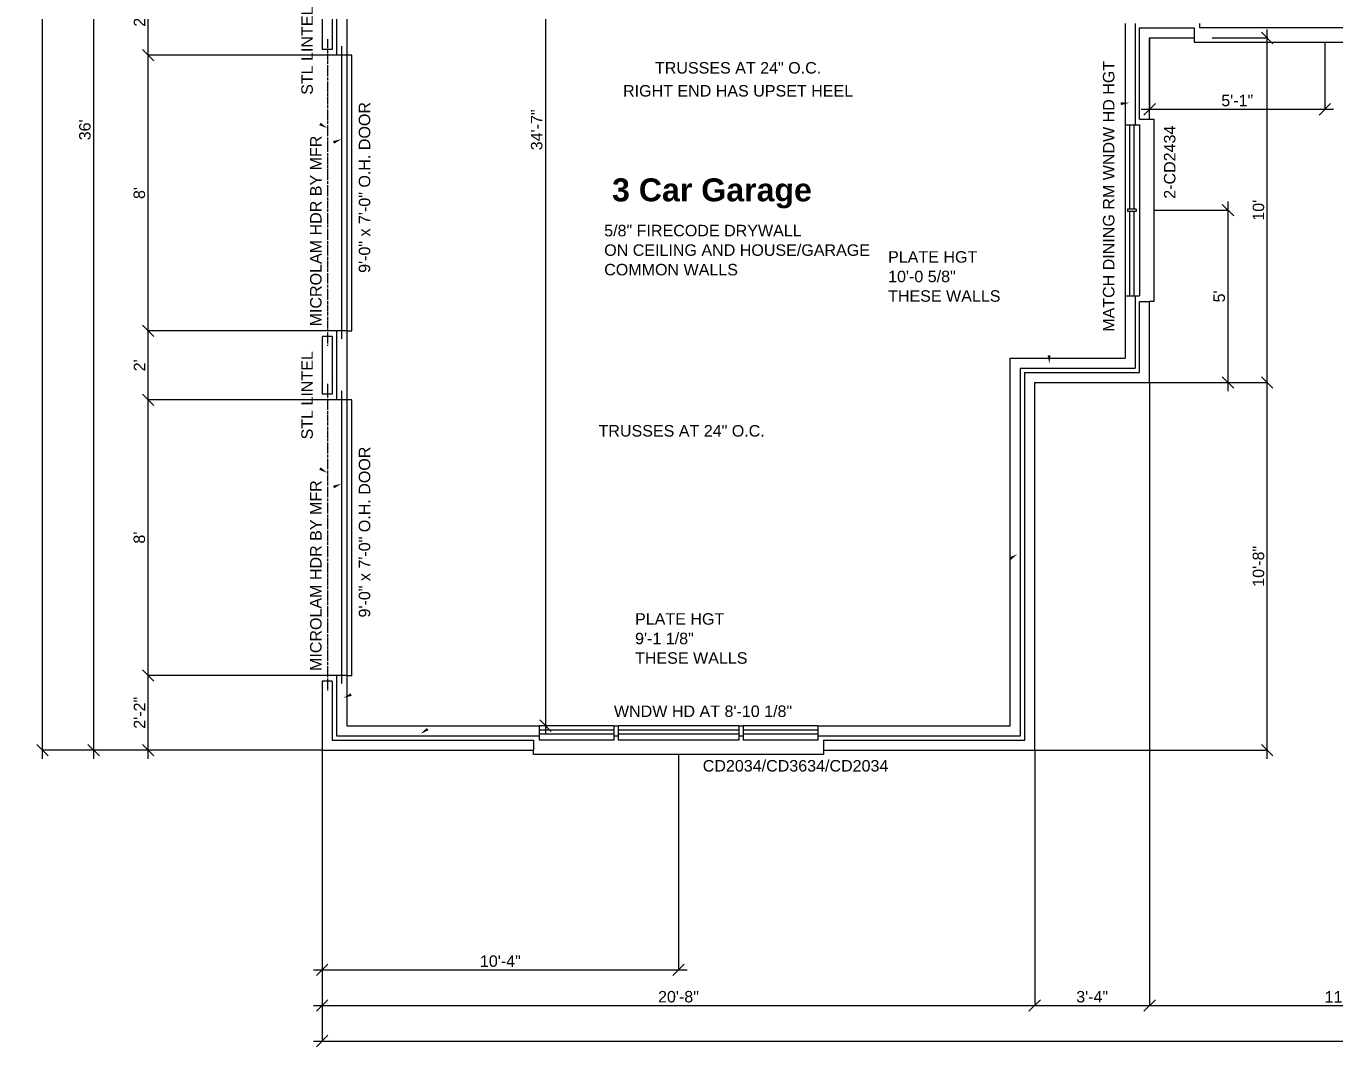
# Model space of a CAD drawing. Header units: inches. Extents: x 8 to 1535, y 73 to 1076.
# Drawn here: x 617.6 to 1073.4, y 73.3 to 428.7 of the extents above; entities that cross this region are included whole.
import ezdxf
from ezdxf.enums import TextEntityAlignment as Align

# ---------------------------------------------------------------- set-up
doc = ezdxf.new("R2010")
doc.units = ezdxf.units.IN
doc.header["$MEASUREMENT"] = 0
doc.linetypes.add('BEAM', pattern=[1.2, 0.6, -0.1, 0.15, -0.1, 0.15, -0.1])
doc.linetypes.add('THREEDOT', pattern=[1.75, 1, -0.15, 0.05, -0.15, 0.05, -0.15, 0.05, -0.15])
for name, color, linetype in [('AR BRICK WALL', 2, 'Continuous'), ('AR DOOR', 2, 'Continuous'), ('AR GLAZING', 2, 'Continuous'), ('AR WALL', 7, 'Continuous'), ('BEAM', 7, 'BEAM'), ('BRIEF NOTE', 4, 'Continuous'), ('DIMENSIONS', 2, 'Continuous'), ('GENERAL NOTE', 4, 'Continuous'), ('ST JOIST', 3, 'THREEDOT')]:
    doc.layers.add(name, color=color, linetype=linetype)
doc.styles.add('BRMNAMES', font='swisseb.ttf', dxfattribs={"oblique": 15, "height": 10})
doc.styles.add('DIMTXT', font='ARIAL.TTF', dxfattribs={"height": 4})
doc.styles.add('NOTES', font='ARIAL.TTF', dxfattribs={"height": 4})
doc.dimstyles.new('Arch', dxfattribs={"dimtxt": 0.1875, "dimasz": 4, "dimexe": 0.179993, "dimexo": 0.0625, "dimgap": 1, "dimtad": 1, "dimtoh": 1, "dimdec": 4, "dimzin": 0, "dimdsep": 46, "dimlunit": 4, "dimtxsty": 'DIMTXT', "dimblk1": 'OBLIQUE', "dimblk2": 'OBLIQUE', "dimsah": 1, "dimcen": 0.089996, "dimdle": 3, "dimadec": 0, "dimazin": 0, "dimtfac": 1, "dimtdec": 4, "dimtofl": 0, "dimtmove": 0, "dimatfit": 3, "dimldrblk": 'OBLIQUE', "dimfxl": 0, "dimfrac": 2, "dimtolj": 1, "dimtzin": 0, "dimarcsym": 0})

# ---------------------------------------------------------------- blocks, each defined once
blk = doc.blocks.new('_OBLIQUE')
at = {"color": 0, "linetype": 'ByBlock'}
blk.add_line((-0.5, -0.5), (0.5, 0.5), dxfattribs=at)
blk = doc.blocks.new('*D65')
at = {"layer": 'Defpoints', "color": 0}
for p in [(1008.61, 304.61), (968.61, 176.61), (1008.61, 87.66)]:
    blk.add_point(p, dxfattribs=at)
at = {"layer": 'DIMENSIONS', "color": 0, "lineweight": -2}
for p, q in [((1008.61, 304.55), (1008.61, 87.48)), ((968.61, 176.55), (968.61, 87.48)), ((965.61, 87.66), (1011.61, 87.66))]:
    blk.add_line(p, q, dxfattribs=at)
at = {"layer": 'DIMENSIONS', "color": 0, "lineweight": -2, "xscale": 4, "yscale": 4, "zscale": 4, "rotation": 180}
blk.add_blockref('_OBLIQUE', (968.61, 87.66), dxfattribs=at)
at = {"layer": 'DIMENSIONS', "color": 0, "lineweight": -2, "xscale": 4, "yscale": 4, "zscale": 4}
blk.add_blockref('_OBLIQUE', (1008.61, 87.66), dxfattribs=at)
at = {"layer": 'DIMENSIONS', "color": 0, "insert": (988.61, 90.7), "char_height": 4, "attachment_point": 5, "style": 'DIMTXT'}
blk.add_mtext('\\A1;3\'-4"', dxfattribs=at)
blk = doc.blocks.new('*D66')
at = {"layer": 'Defpoints', "color": 0}
for p in [(1144.61, 368.61), (1008.61, 304.61), (1144.61, 87.66)]:
    blk.add_point(p, dxfattribs=at)
at = {"layer": 'DIMENSIONS', "color": 0, "lineweight": -2}
for p, q in [((1144.61, 368.55), (1144.61, 87.48)), ((1008.61, 304.55), (1008.61, 87.48)), ((1005.61, 87.66), (1147.61, 87.66))]:
    blk.add_line(p, q, dxfattribs=at)
at = {"layer": 'DIMENSIONS', "color": 0, "lineweight": -2, "xscale": 4, "yscale": 4, "zscale": 4, "rotation": 180}
blk.add_blockref('_OBLIQUE', (1008.61, 87.66), dxfattribs=at)
at = {"layer": 'DIMENSIONS', "color": 0, "lineweight": -2, "xscale": 4, "yscale": 4, "zscale": 4}
blk.add_blockref('_OBLIQUE', (1144.61, 87.66), dxfattribs=at)
at = {"layer": 'DIMENSIONS', "color": 0, "insert": (1076.61, 90.67), "char_height": 4, "attachment_point": 5, "style": 'DIMTXT'}
blk.add_mtext('\\A1;11\'-4"', dxfattribs=at)
blk = doc.blocks.new('*D69')
at = {"layer": 'Defpoints', "color": 0}
for p in [(1008.61, 304.61), (1049.54, 304.61), (968.61, 176.61)]:
    blk.add_point(p, dxfattribs=at)
at = {"layer": 'DIMENSIONS', "color": 0, "lineweight": -2}
for p, q in [((1049.54, 173.61), (1049.54, 307.61)), ((1008.68, 304.61), (1049.72, 304.61)), ((968.68, 176.61), (1049.72, 176.61))]:
    blk.add_line(p, q, dxfattribs=at)
at = {"layer": 'DIMENSIONS', "color": 0, "lineweight": -2, "xscale": 4, "yscale": 4, "zscale": 4}
for p, rotation in [((1049.54, 304.61), 90), ((1049.54, 176.61), 270)]:
    blk.add_blockref('_OBLIQUE', p, dxfattribs=dict(at, rotation=rotation))
at = {"layer": 'DIMENSIONS', "color": 0, "insert": (1046.5, 240.61), "char_height": 4, "attachment_point": 5, "rotation": 90, "style": 'DIMTXT'}
blk.add_mtext('\\A1;10\'-8"', dxfattribs=at)
blk = doc.blocks.new('*D70')
at = {"layer": 'Defpoints', "color": 0}
for p in [(1030.36, 424.61), (1049.54, 424.61), (1008.61, 304.61)]:
    blk.add_point(p, dxfattribs=at)
at = {"layer": 'DIMENSIONS', "color": 0, "lineweight": -2}
for p, q in [((1030.43, 424.61), (1049.72, 424.61)), ((1049.54, 301.61), (1049.54, 427.61)), ((1008.68, 304.61), (1049.72, 304.61))]:
    blk.add_line(p, q, dxfattribs=at)
at = {"layer": 'DIMENSIONS', "color": 0, "lineweight": -2, "xscale": 4, "yscale": 4, "zscale": 4}
for p, rotation in [((1049.54, 424.61), 90), ((1049.54, 304.61), 270)]:
    blk.add_blockref('_OBLIQUE', p, dxfattribs=dict(at, rotation=rotation))
at = {"layer": 'DIMENSIONS', "color": 0, "insert": (1046.5, 364.61), "char_height": 4, "attachment_point": 5, "rotation": 90, "style": 'DIMTXT'}
blk.add_mtext("\\A1;10'", dxfattribs=at)
blk = doc.blocks.new('WIND0W 02')
for p, q in [((-1, 5), (1, 5)), ((-1, 0), (-1, 5)), ((1, 0), (1, 5)), ((-0.013, 3.75), (0.013, 3.75)), ((-0.013, 3.75), (-0.013, 0.75)), ((0.013, 3.75), (0.013, 0.75)), ((-1, 3), (-0.013, 3)), ((0.013, 3), (1, 3)), ((-1, 1.5), (-0.013, 1.5)), ((0.013, 1.5), (1, 1.5)), ((-0.013, 0.75), (0.013, 0.75)), ((-1, 0), (1, 0))]:
    blk.add_line(p, q)
blk = doc.blocks.new('*D81')
at = {"layer": 'Defpoints', "color": 0}
for p in [(1008.61, 424.61), (1069.61, 423.11), (1069.61, 399.76)]:
    blk.add_point(p, dxfattribs=at)
at = {"layer": 'DIMENSIONS', "color": 0, "lineweight": -2}
for p, q in [((1008.61, 424.55), (1008.61, 399.58)), ((1069.61, 423.05), (1069.61, 399.58)), ((1005.61, 399.76), (1072.61, 399.76))]:
    blk.add_line(p, q, dxfattribs=at)
at = {"layer": 'DIMENSIONS', "color": 0, "lineweight": -2, "xscale": 4, "yscale": 4, "zscale": 4, "rotation": 180}
blk.add_blockref('_OBLIQUE', (1008.61, 399.76), dxfattribs=at)
at = {"layer": 'DIMENSIONS', "color": 0, "lineweight": -2, "xscale": 4, "yscale": 4, "zscale": 4}
blk.add_blockref('_OBLIQUE', (1069.61, 399.76), dxfattribs=at)
at = {"layer": 'DIMENSIONS', "color": 0, "insert": (1039.11, 402.81), "char_height": 4, "attachment_point": 5, "style": 'DIMTXT'}
blk.add_mtext('\\A1;5\'-1"', dxfattribs=at)
blk = doc.blocks.new('*D82')
at = {"layer": 'Defpoints', "color": 0}
for p in [(1010.11, 364.61), (1035.89, 364.61), (1008.61, 304.61)]:
    blk.add_point(p, dxfattribs=at)
at = {"layer": 'DIMENSIONS', "color": 0, "lineweight": -2}
for p, q in [((1035.89, 301.61), (1035.89, 367.61)), ((1010.18, 364.61), (1036.07, 364.61)), ((1008.68, 304.61), (1036.07, 304.61))]:
    blk.add_line(p, q, dxfattribs=at)
at = {"layer": 'DIMENSIONS', "color": 0, "lineweight": -2, "xscale": 4, "yscale": 4, "zscale": 4}
for p, rotation in [((1035.89, 364.61), 90), ((1035.89, 304.61), 270)]:
    blk.add_blockref('_OBLIQUE', p, dxfattribs=dict(at, rotation=rotation))
at = {"layer": 'DIMENSIONS', "color": 0, "insert": (1032.85, 334.61), "char_height": 4, "attachment_point": 5, "rotation": 90, "style": 'DIMTXT'}
blk.add_mtext("\\A1;5'", dxfattribs=at)
blk = doc.blocks.new('*D87')
at = {"layer": 'Defpoints', "color": 0}
for p in [(1456.61, 432.61), (720.61, 176.61), (1456.61, 75.28)]:
    blk.add_point(p, dxfattribs=at)
at = {"layer": 'DIMENSIONS', "color": 0, "lineweight": -2}
for p, q in [((1456.61, 432.55), (1456.61, 75.1)), ((720.61, 176.55), (720.61, 75.1)), ((717.61, 75.28), (1459.61, 75.28))]:
    blk.add_line(p, q, dxfattribs=at)
at = {"layer": 'DIMENSIONS', "color": 0, "lineweight": -2, "xscale": 4, "yscale": 4, "zscale": 4, "rotation": 180}
blk.add_blockref('_OBLIQUE', (720.61, 75.28), dxfattribs=at)
at = {"layer": 'DIMENSIONS', "color": 0, "lineweight": -2, "xscale": 4, "yscale": 4, "zscale": 4}
blk.add_blockref('_OBLIQUE', (1456.61, 75.28), dxfattribs=at)
at = {"layer": 'DIMENSIONS', "color": 0, "insert": (1088.61, 78.32), "char_height": 4, "attachment_point": 5, "style": 'DIMTXT'}
blk.add_mtext('\\A1;61\'-4"', dxfattribs=at)
blk = doc.blocks.new('*D88')
at = {"layer": 'Defpoints', "color": 0}
for p in [(720.61, 176.61), (968.61, 176.61), (968.61, 87.66)]:
    blk.add_point(p, dxfattribs=at)
at = {"layer": 'DIMENSIONS', "color": 0, "lineweight": -2}
for p, q in [((720.61, 176.55), (720.61, 87.48)), ((968.61, 176.55), (968.61, 87.48)), ((717.61, 87.66), (971.61, 87.66))]:
    blk.add_line(p, q, dxfattribs=at)
at = {"layer": 'DIMENSIONS', "color": 0, "lineweight": -2, "xscale": 4, "yscale": 4, "zscale": 4, "rotation": 180}
blk.add_blockref('_OBLIQUE', (720.61, 87.66), dxfattribs=at)
at = {"layer": 'DIMENSIONS', "color": 0, "lineweight": -2, "xscale": 4, "yscale": 4, "zscale": 4}
blk.add_blockref('_OBLIQUE', (968.61, 87.66), dxfattribs=at)
at = {"layer": 'DIMENSIONS', "color": 0, "insert": (844.61, 90.7), "char_height": 4, "attachment_point": 5, "style": 'DIMTXT'}
blk.add_mtext('\\A1;20\'-8"', dxfattribs=at)
blk = doc.blocks.new('WIND0W 01')
for p, q in [((-1, 5), (1, 5)), ((-1, 0), (-1, 5)), ((1, 0), (1, 5)), ((-1, 3), (1, 3)), ((-1, 1.5), (1, 1.5)), ((-1, 0), (1, 0))]:
    blk.add_line(p, q)
blk = doc.blocks.new('*D90')
at = {"layer": 'Defpoints', "color": 0}
for p in [(720.61, 176.61), (844.61, 175.11), (844.61, 100.06)]:
    blk.add_point(p, dxfattribs=at)
at = {"layer": 'DIMENSIONS', "color": 0, "lineweight": -2}
for p, q in [((720.61, 176.55), (720.61, 99.88)), ((844.61, 175.05), (844.61, 99.88)), ((717.61, 100.06), (847.61, 100.06))]:
    blk.add_line(p, q, dxfattribs=at)
at = {"layer": 'DIMENSIONS', "color": 0, "lineweight": -2, "xscale": 4, "yscale": 4, "zscale": 4, "rotation": 180}
blk.add_blockref('_OBLIQUE', (720.61, 100.06), dxfattribs=at)
at = {"layer": 'DIMENSIONS', "color": 0, "lineweight": -2, "xscale": 4, "yscale": 4, "zscale": 4}
blk.add_blockref('_OBLIQUE', (844.61, 100.06), dxfattribs=at)
at = {"layer": 'DIMENSIONS', "color": 0, "insert": (782.61, 103.1), "char_height": 4, "attachment_point": 5, "style": 'DIMTXT'}
blk.add_mtext('\\A1;10\'-4"', dxfattribs=at)
blk = doc.blocks.new('*D91')
at = {"layer": 'Defpoints', "color": 0}
for p in [(659.99, 202.6), (725.61, 202.6), (717.61, 176.61)]:
    blk.add_point(p, dxfattribs=at)
at = {"layer": 'DIMENSIONS', "color": 0, "lineweight": -2}
for p, q in [((659.99, 173.61), (659.99, 205.6)), ((725.55, 202.6), (659.81, 202.6)), ((717.55, 176.61), (659.81, 176.61))]:
    blk.add_line(p, q, dxfattribs=at)
at = {"layer": 'DIMENSIONS', "color": 0, "lineweight": -2, "xscale": 4, "yscale": 4, "zscale": 4}
for p, rotation in [((659.99, 202.6), 90), ((659.99, 176.61), 270)]:
    blk.add_blockref('_OBLIQUE', p, dxfattribs=dict(at, rotation=rotation))
at = {"layer": 'DIMENSIONS', "color": 0, "insert": (656.99, 189.61), "char_height": 4, "attachment_point": 5, "rotation": 90, "style": 'DIMTXT'}
blk.add_mtext('\\A1;2\'-2"', dxfattribs=at)
blk = doc.blocks.new('*D92')
at = {"layer": 'Defpoints', "color": 0}
for p in [(659.99, 298.6), (725.61, 298.6), (725.61, 202.6)]:
    blk.add_point(p, dxfattribs=at)
at = {"layer": 'DIMENSIONS', "color": 0, "lineweight": -2}
for p, q in [((659.99, 199.6), (659.99, 301.6)), ((725.55, 298.6), (659.81, 298.6)), ((725.55, 202.6), (659.81, 202.6))]:
    blk.add_line(p, q, dxfattribs=at)
at = {"layer": 'DIMENSIONS', "color": 0, "lineweight": -2, "xscale": 4, "yscale": 4, "zscale": 4}
for p, rotation in [((659.99, 298.6), 90), ((659.99, 202.6), 270)]:
    blk.add_blockref('_OBLIQUE', p, dxfattribs=dict(at, rotation=rotation))
at = {"layer": 'DIMENSIONS', "color": 0, "insert": (656.95, 250.6), "char_height": 4, "attachment_point": 5, "rotation": 90, "style": 'DIMTXT'}
blk.add_mtext("\\A1;8'", dxfattribs=at)
blk = doc.blocks.new('*D93')
at = {"layer": 'Defpoints', "color": 0}
for p in [(659.99, 322.61), (725.61, 322.61), (725.61, 298.6)]:
    blk.add_point(p, dxfattribs=at)
at = {"layer": 'DIMENSIONS', "color": 0, "lineweight": -2}
for p, q in [((659.99, 295.6), (659.99, 325.61)), ((725.55, 322.61), (659.81, 322.61)), ((725.55, 298.6), (659.81, 298.6))]:
    blk.add_line(p, q, dxfattribs=at)
at = {"layer": 'DIMENSIONS', "color": 0, "lineweight": -2, "xscale": 4, "yscale": 4, "zscale": 4}
for p, rotation in [((659.99, 322.61), 90), ((659.99, 298.6), 270)]:
    blk.add_blockref('_OBLIQUE', p, dxfattribs=dict(at, rotation=rotation))
at = {"layer": 'DIMENSIONS', "color": 0, "insert": (656.99, 310.61), "char_height": 4, "attachment_point": 5, "rotation": 90, "style": 'DIMTXT'}
blk.add_mtext("\\A1;2'", dxfattribs=at)
blk = doc.blocks.new('*D94')
at = {"layer": 'Defpoints', "color": 0}
for p in [(659.99, 418.61), (725.61, 418.61), (725.61, 322.61)]:
    blk.add_point(p, dxfattribs=at)
at = {"layer": 'DIMENSIONS', "color": 0, "lineweight": -2}
for p, q in [((659.99, 319.61), (659.99, 421.61)), ((725.55, 418.61), (659.81, 418.61)), ((725.55, 322.61), (659.81, 322.61))]:
    blk.add_line(p, q, dxfattribs=at)
at = {"layer": 'DIMENSIONS', "color": 0, "lineweight": -2, "xscale": 4, "yscale": 4, "zscale": 4}
for p, rotation in [((659.99, 418.61), 90), ((659.99, 322.61), 270)]:
    blk.add_blockref('_OBLIQUE', p, dxfattribs=dict(at, rotation=rotation))
at = {"layer": 'DIMENSIONS', "color": 0, "insert": (656.95, 370.61), "char_height": 4, "attachment_point": 5, "rotation": 90, "style": 'DIMTXT'}
blk.add_mtext("\\A1;8'", dxfattribs=at)
blk = doc.blocks.new('*D95')
at = {"layer": 'Defpoints', "color": 0}
for p in [(659.99, 442.61), (725.61, 442.61), (725.61, 418.61)]:
    blk.add_point(p, dxfattribs=at)
at = {"layer": 'DIMENSIONS', "color": 0, "lineweight": -2}
for p, q in [((725.55, 442.61), (659.81, 442.61)), ((659.99, 415.61), (659.99, 445.61)), ((725.55, 418.61), (659.81, 418.61))]:
    blk.add_line(p, q, dxfattribs=at)
at = {"layer": 'DIMENSIONS', "color": 0, "lineweight": -2, "xscale": 4, "yscale": 4, "zscale": 4}
for p, rotation in [((659.99, 442.61), 90), ((659.99, 418.61), 270)]:
    blk.add_blockref('_OBLIQUE', p, dxfattribs=dict(at, rotation=rotation))
at = {"layer": 'DIMENSIONS', "color": 0, "insert": (656.99, 430.61), "char_height": 4, "attachment_point": 5, "rotation": 90, "style": 'DIMTXT'}
blk.add_mtext("\\A1;2'", dxfattribs=at)
blk = doc.blocks.new('*D190')
at = {"layer": 'Defpoints', "color": 0}
for p in [(623.22, 988.61), (970.32, 988.61), (720.61, 176.61)]:
    blk.add_point(p, dxfattribs=at)
at = {"layer": 'DIMENSIONS', "color": 0, "lineweight": -2}
for p, q in [((623.22, 173.61), (623.22, 991.61)), ((970.25, 988.61), (623.04, 988.61)), ((720.55, 176.61), (623.04, 176.61))]:
    blk.add_line(p, q, dxfattribs=at)
at = {"layer": 'DIMENSIONS', "color": 0, "lineweight": -2, "xscale": 4, "yscale": 4, "zscale": 4}
for p, rotation in [((623.22, 988.61), 90), ((623.22, 176.61), 270)]:
    blk.add_blockref('_OBLIQUE', p, dxfattribs=dict(at, rotation=rotation))
at = {"layer": 'DIMENSIONS', "color": 0, "insert": (620.18, 582.61), "char_height": 4, "attachment_point": 5, "rotation": 90, "style": 'DIMTXT'}
blk.add_mtext('\\A1;67\'-8"', dxfattribs=at)
blk = doc.blocks.new('*D191')
at = {"layer": 'Defpoints', "color": 0}
for p in [(641.06, 608.61), (720.61, 608.61), (720.61, 176.61)]:
    blk.add_point(p, dxfattribs=at)
at = {"layer": 'DIMENSIONS', "color": 0, "lineweight": -2}
for p, q in [((641.06, 173.61), (641.06, 611.61)), ((720.55, 608.61), (640.88, 608.61)), ((720.55, 176.61), (640.88, 176.61))]:
    blk.add_line(p, q, dxfattribs=at)
at = {"layer": 'DIMENSIONS', "color": 0, "lineweight": -2, "xscale": 4, "yscale": 4, "zscale": 4}
for p, rotation in [((641.06, 608.61), 90), ((641.06, 176.61), 270)]:
    blk.add_blockref('_OBLIQUE', p, dxfattribs=dict(at, rotation=rotation))
at = {"layer": 'DIMENSIONS', "color": 0, "insert": (638.01, 392.61), "char_height": 4, "attachment_point": 5, "rotation": 90, "style": 'DIMTXT'}
blk.add_mtext("\\A1;36'", dxfattribs=at)
blk = doc.blocks.new('*D201')
at = {"layer": 'Defpoints', "color": 0}
for p in [(802.55, 600.11), (798.31, 185.11), (802.55, 185.11)]:
    blk.add_point(p, dxfattribs=at)
at = {"layer": 'DIMENSIONS', "color": 0, "lineweight": -2}
for p, q in [((798.31, 603.11), (798.31, 182.11)), ((802.49, 600.11), (798.13, 600.11)), ((802.49, 185.11), (798.13, 185.11))]:
    blk.add_line(p, q, dxfattribs=at)
at = {"layer": 'DIMENSIONS', "color": 0, "lineweight": -2, "xscale": 4, "yscale": 4, "zscale": 4}
for p, rotation in [((798.31, 600.11), 90), ((798.31, 185.11), 270)]:
    blk.add_blockref('_OBLIQUE', p, dxfattribs=dict(at, rotation=rotation))
at = {"layer": 'DIMENSIONS', "color": 0, "insert": (795.27, 392.61), "char_height": 4, "attachment_point": 5, "rotation": 90, "style": 'DIMTXT'}
blk.add_mtext('\\A1;34\'-7"', dxfattribs=at)

msp = doc.modelspace()

# ---------------------------------------------------------------- linework, layer by layer
at = {"layer": 'AR BRICK WALL'}
for p, q in [((720.61381, 440.61269), (720.61381, 420.61119)), ((724.11381, 440.61269), (724.11381, 420.61119)), ((1005.11381, 428.10809), (1024.11381, 428.10809)), ((1005.11381, 396.35809), (1005.11381, 428.10809)), ((1008.61381, 424.60809), (1024.11381, 424.60809)), ((1008.61381, 396.35809), (1008.61381, 424.60809)), ((1024.11381, 428.10809), (1024.11381, 424.60809)), ((724.11381, 420.61119), (720.61381, 420.61119)), ((1005.11381, 396.35809), (1008.61381, 396.35809)), ((1005.11381, 308.10809), (1005.11381, 332.85809)), ((1005.11381, 332.85809), (1008.61381, 332.85809)), ((1008.61381, 304.60809), (1008.61381, 332.85809)), ((724.11381, 320.61119), (720.61381, 320.61119)), ((720.61381, 320.61119), (720.61381, 300.60498)), ((724.11381, 320.61119), (724.11381, 300.60498)), ((965.11381, 180.10809), (965.11381, 308.10809)), ((965.11381, 308.10809), (1005.11381, 308.10809)), ((968.61381, 176.60809), (968.61381, 304.60809)), ((968.61381, 304.60809), (1008.61381, 304.60809)), ((724.11381, 300.60498), (720.61381, 300.60498)), ((724.11381, 200.60498), (720.61381, 200.60498)), ((720.61381, 200.60498), (720.61381, 176.60809)), ((724.11381, 200.60498), (724.11381, 180.10809)), ((724.11381, 180.10809), (794.11381, 180.10809)), ((794.11381, 180.10809), (794.11381, 176.60809)), ((895.11381, 180.10809), (895.11381, 176.60809)), ((895.11381, 180.10809), (965.11381, 180.10809)), ((720.61381, 176.60809), (794.11381, 176.60809)), ((895.11381, 176.60809), (968.61381, 176.60809))]:
    msp.add_line(p, q, dxfattribs=at)
at = {"layer": 'AR DOOR'}
for points in [[(730.86381, 418.6112), (729.11381, 418.61119), (729.11381, 322.61119), (730.86381, 322.6112), (730.86381, 418.6112)], [(730.86381, 298.60499), (729.11381, 298.60498), (729.11381, 202.60498), (730.86381, 202.60499), (730.86381, 298.60499)]]:
    msp.add_lwpolyline(points, dxfattribs=at)
at = {"layer": 'AR GLAZING'}
for p, q in [((1026.11381, 428.10809), (1026.11381, 429.60809)), ((1024.11381, 424.60809), (1024.11381, 423.10809)), ((1113.11381, 428.10809), (1026.11381, 428.10809)), ((1024.11381, 423.10809), (1115.11381, 423.10809)), ((1008.61381, 396.35809), (1010.11381, 396.35809)), ((1010.11381, 396.35809), (1010.11381, 332.85809)), ((1010.11381, 332.85809), (1008.61381, 332.85809)), ((794.11381, 175.10809), (794.11381, 176.60809)), ((895.11381, 175.10809), (794.11381, 175.10809)), ((895.11381, 176.60809), (895.11381, 175.10809))]:
    msp.add_line(p, q, dxfattribs=at)
at = {"layer": 'AR WALL'}
for p, q in [((725.61381, 442.61269), (725.61381, 418.61119)), ((729.11381, 442.61269), (729.11381, 418.61119)), ((1000.11381, 429.60809), (1000.11381, 394.35809)), ((1003.61381, 429.60809), (1003.61381, 394.35809)), ((729.11381, 418.61119), (725.61381, 418.61119)), ((1000.11381, 394.35809), (1003.61381, 394.35809)), ((1000.11381, 334.85809), (1000.11381, 313.10809)), ((1000.11381, 334.85809), (1003.61381, 334.85809)), ((1003.61381, 334.85809), (1003.61381, 309.60809)), ((729.11381, 322.61119), (725.61381, 322.61119)), ((725.61381, 322.61119), (725.61381, 298.60498)), ((729.11381, 322.61119), (729.11381, 298.60498)), ((960.11381, 185.10809), (960.11381, 313.10809)), ((960.11381, 313.10809), (1000.11381, 313.10809)), ((963.61381, 181.60809), (963.61381, 309.60809)), ((963.61381, 309.60809), (1003.61381, 309.60809)), ((729.11381, 298.60498), (725.61381, 298.60498)), ((729.11381, 202.60498), (725.61381, 202.60498)), ((725.61381, 202.60498), (725.61381, 181.60809)), ((729.11381, 202.60498), (729.11381, 185.10809)), ((729.11381, 185.10809), (796.11381, 185.10809)), ((796.11381, 185.10809), (796.11381, 181.60809)), ((822.11381, 185.10809), (823.61381, 185.10809)), ((822.11381, 185.10809), (822.11381, 181.60809)), ((823.61381, 185.10809), (823.61381, 181.60809)), ((865.61381, 185.10809), (867.11381, 185.10809)), ((865.61381, 185.10809), (865.61381, 181.60809)), ((867.11381, 185.10809), (867.11381, 181.60809)), ((893.11381, 185.10809), (960.11381, 185.10809)), ((893.11381, 185.10809), (893.11381, 181.60809)), ((725.61381, 181.60809), (796.11381, 181.60809)), ((822.11381, 181.60809), (823.61381, 181.60809)), ((865.61381, 181.60809), (867.11381, 181.60809)), ((893.11381, 181.60809), (963.61381, 181.60809))]:
    msp.add_line(p, q, dxfattribs=at)
at = {"layer": 'BEAM'}
for p, q in [((727.31, 421.73474), (727.31, 319.67223)), ((727.31, 301.72853), (727.31, 199.66602))]:
    msp.add_line(p, q, dxfattribs=at)
at = {"layer": 'GENERAL NOTE'}
for points in [[(732.75716, 410.20474, 0, 16, 0), (736.75716, 410.20474, 0, 0, 0), (993.94957, 410.20474, 16, 0, 0), (997.94957, 410.20474, 0, 0, 0)], [(722.39604, 393.14949, 0, 0.99, 0), (719.80282, 394.65787, 0, 0, -0.253572563), (715.10435, 402.36804, 0, 0, -10.151689589)], [(1001.54096, 402.01417, 0, 0.99, 0), (998.55782, 401.69653, 0, 0, 0.299169333), (940.77245, 354.24976, 0, 0, 0.591150302)], [(727.31, 389.39235, 0, 0.99, 0), (724.54185, 388.23592, 0, 0, 0.240021652), (718.48601, 381.1034, 0, 0, 3.189294386)], [(973.72198, 311.1239, 0, 0.99, 0), (973.5942, 314.12118, 0, 0, 0.37748316), (954.22589, 334.31659, 0, 0, -2.923787745)], [(734.86638, 283.79414, 0, 16, 0), (738.86638, 283.79414, 0, 0, 0), (952.56314, 283.79414, 16, 0, 0), (956.56314, 283.79414, 0, 0, 0)], [(722.39604, 273.14328, 0, 0.99, 0), (719.80282, 274.65166, 0, 0, -0.253572563), (715.10435, 282.36183, 0, 0, -10.151689589)], [(727.31, 269.38614, 0, 0.99, 0), (724.54185, 268.22971, 0, 0, 0.240021652), (718.48601, 261.09719, 0, 0, 3.189294386)], [(962.60579, 244.84714, 0, 0.99, 0), (960.03333, 243.3036, 0, 0, -0.141428901), (854.06616, 215.17721, 0, 0, 9.067557116)], [(727.91164, 194.78436, 0, 0.99, 0), (730.6864, 195.92484, 0, 0, -0.092034399), (824.82202, 215.63689, 0, 0, 2.436560929)], [(754.81852, 182.24777, 0, 0.99, 0), (757.30204, 183.93067, 0, 0, -0.078426341), (824.82202, 215.63689, 0, 0, 8.177574678)]]:
    msp.add_lwpolyline(points, format="xyseb", dxfattribs=at)
at = {"layer": 'ST JOIST'}
for p, q in [((722.39604, 424.17494), (722.39604, 317.38696)), ((722.39604, 304.16873), (722.39604, 197.38075))]:
    msp.add_line(p, q, dxfattribs=at)

# ---------------------------------------------------------------- block references
at = {"layer": 'AR GLAZING'}
for name, p, xscale, zscale, rotation in [('WIND0W 02', (1000.11381, 364.60809), 29.75, 29.75, 270), ('WIND0W 01', (809.11381, 185.10809), 13, 13, 180), ('WIND0W 01', (844.61381, 185.10809), 21, 21, 180), ('WIND0W 01', (880.11381, 185.10809), 13, 13, 180)]:
    msp.add_blockref(name, p, dxfattribs=dict(at, xscale=xscale, zscale=zscale, rotation=rotation))

# ---------------------------------------------------------------- texts
at = {"layer": 'BRIEF NOTE', "style": 'BRMNAMES'}
msp.add_text('3 Car Garage', height=8, dxfattribs=at).set_placement((856.26802, 367.71184), align=Align.CENTER)
at = {"layer": 'GENERAL NOTE', "style": 'NOTES'}
for s, p in [('STL LINTEL', (717.32356, 404.80824)), ('MATCH DINING RM WNDW HD HGT', (996.3534, 322.28146)), ('9\'-0" x 7\'-0" O.H. DOOR', (737.317, 342.79607)), ('2-CD2434', (1017.59118, 368.60809)), ('MICROLAM HDR BY MFR', (720.37204, 324.1653)), ('STL LINTEL', (717.32356, 284.80203)), ('9\'-0" x 7\'-0" O.H. DOOR', (737.317, 222.78986)), ('MICROLAM HDR BY MFR', (720.37204, 204.15909))]:
    msp.add_text(s, height=4, rotation=90, dxfattribs=at).set_placement(p)
for s, p in [('TRUSSES AT 24" O.C.', (865.35336, 412.20474)), ('RIGHT END HAS UPSET HEEL', (865.35336, 404.20474)), ('TRUSSES AT 24" O.C.', (845.71476, 285.79414))]:
    msp.add_text(s, height=4, dxfattribs=at).set_placement(p, align=Align.CENTER)
for s, p in [('5/8" FIRECODE DRYWALL', (818.75069, 355.53591)), ('ON CEILING AND HOUSE/GARAGE', (818.75069, 348.73591)), ('PLATE HGT', (917.57096, 346.35171)), ('COMMON WALLS', (818.75069, 341.93591)), ('10\'-0 5/8"', (917.57096, 339.55171)), ('THESE WALLS', (917.57096, 332.75171)), ('PLATE HGT', (829.49652, 220.27542)), ('9\'-1 1/8"', (829.49652, 213.47542)), ('THESE WALLS', (829.49652, 206.67542)), ('WNDW HD AT 8\'-10 1/8"', (822.14273, 188.13997)), ('CD2034/CD3634/CD2034', (853.06028, 169.14402))]:
    msp.add_text(s, height=4, dxfattribs=at).set_placement(p)

# ---------------------------------------------------------------- dimensions: what is measured, and where the dimension line sits
at = {"layer": 'DIMENSIONS'}
for base, p1, p2, picture, middle in [((623.2245, 988.6059), (720.61381, 176.60809), (970.31605, 988.6059), '*D190', (620.18221, 582.60699)), ((641.05723, 608.60809), (720.61381, 176.60809), (720.61381, 608.60809), '*D191', (638.01358, 392.60809)), ((798.31079, 185.10809), (802.55203, 600.10809), (802.55203, 185.10809), '*D201', (795.26713, 392.60809)), ((659.994, 442.61269), (725.61381, 418.61119), (725.61381, 442.61269), '*D95', (656.98581, 430.61194)), ((1049.54419, 424.60809), (1008.61381, 304.60809), (1030.36381, 424.60809), '*D70', (1046.50189, 364.60809)), ((659.994, 418.61119), (725.61381, 322.61119), (725.61381, 418.61119), '*D94', (656.95171, 370.61119)), ((1035.88572, 364.60809), (1008.61381, 304.60809), (1010.11381, 364.60809), '*D82', (1032.85162, 334.60809)), ((659.994, 322.61119), (725.61381, 298.60498), (725.61381, 322.61119), '*D93', (656.98581, 310.60809)), ((1049.54419, 304.60809), (968.61381, 176.60809), (1008.61381, 304.60809), '*D69', (1046.50189, 240.60809)), ((659.994, 298.60498), (725.61381, 202.60498), (725.61381, 298.60498), '*D92', (656.95171, 250.60498)), ((659.994, 202.60498), (717.61381, 176.60809), (725.61381, 202.60498), '*D91', (656.98581, 189.60653))]:
    dim = msp.add_linear_dim(base=base, p1=p1, p2=p2, angle=90, dimstyle='Arch', dxfattribs=at)
    dim.commit()
    dim.dimension.update_dxf_attribs({"geometry": picture, "text_midpoint": middle})
for base, p1, p2, picture, middle in [((1456.61381, 75.2786), (720.61381, 176.60809), (1456.61381, 432.60809), '*D87', (1088.61381, 78.32089)), ((1069.61381, 399.76276), (1008.61381, 424.60809), (1069.61381, 423.10809), '*D81', (1039.11381, 402.80505)), ((1144.61381, 87.65722), (1008.61381, 304.60809), (1144.61381, 368.60809), '*D66', (1076.61381, 90.6654)), ((1008.61381, 87.65722), (968.61381, 176.60809), (1008.61381, 304.60809), '*D65', (988.61381, 90.70087)), ((968.61381, 87.65722), (720.61381, 176.60809), (968.61381, 176.60809), '*D88', (844.61381, 90.69951)), ((844.61381, 100.05785), (720.61381, 176.60809), (844.61381, 175.10809), '*D90', (782.61381, 103.10014))]:
    dim = msp.add_linear_dim(base=base, p1=p1, p2=p2, dimstyle='Arch', dxfattribs=at)
    dim.commit()
    dim.dimension.update_dxf_attribs({"geometry": picture, "text_midpoint": middle})

doc.saveas('drawing.dxf')
